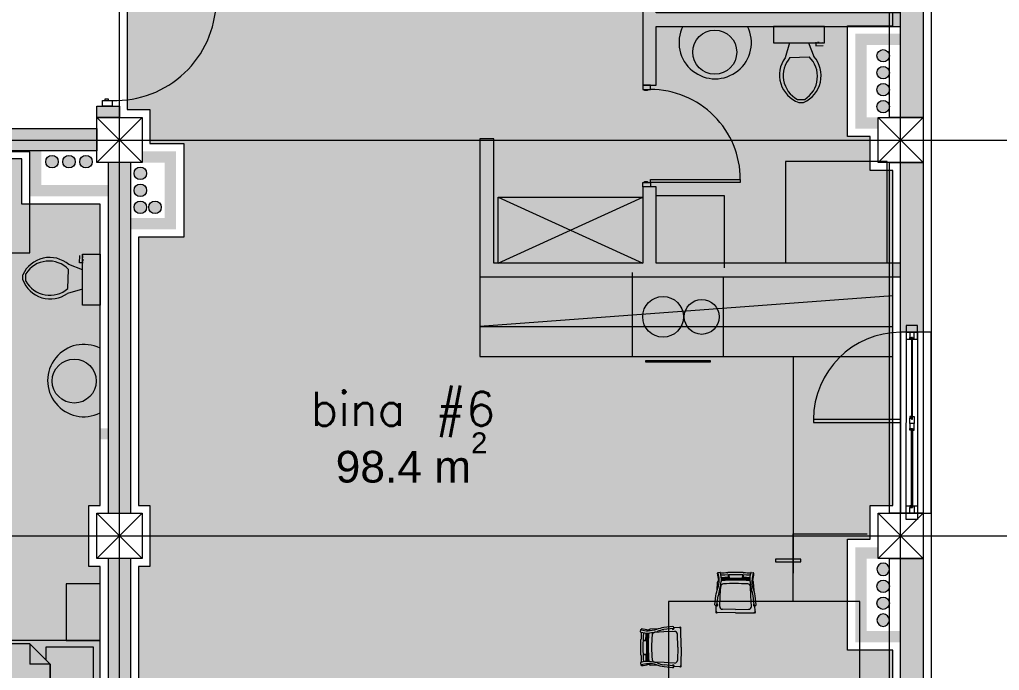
# Model space of a CAD drawing. Header units: millimetres. Extents: x 476571643 to 477489869, y 4620928210 to 4621294454.
# Drawn here: x 477229820 to 477238473, y 4621127672 to 4621133426 of the extents above; entities that cross this region are included whole.
import ezdxf

# ---------------------------------------------------------------- set-up
doc = ezdxf.new("R2010")
doc.units = ezdxf.units.MM
doc.header["$MEASUREMENT"] = 0
for name, color, linetype, lineweight in [('0. gagebebi_Pen_No__6', 6, 'Continuous', 0), ('0_Pen_No__2_Pen_No__7_Pen_No__2_Pen_No__7', 7, 'Continuous', 0), ('0_Pen_No__7_Pen_No__7_Pen_No__7', 7, 'Continuous', 0), ('2D Drafting - General_Pen_No__1_Pen_No__7', 7, 'Continuous', 0), ('2D Drafting - General_Pen_No__1_Pen_No__7_Pen_No__7', 7, 'Continuous', 0), ('2D Drafting - General_Pen_No__250_Pen_No__2_Pen_No__7', 7, 'Continuous', 0), ('2D Drafting - General_Pen_No__250_Pen_No__7_Pen_No__250', 7, 'Continuous', 0), ('2D Drafting - General_Pen_No__250_Pen_No__7_Pen_No__7', 7, 'Continuous', 0), ('2D Drafting - General_Pen_No__7_Pen_No__7_Pen_No__7', 7, 'Continuous', 0), ('Annotation - Text_Pen_No__7_Pen_No__142', 142, 'Continuous', 0), ('Doors_Pen_No__7_Pen_No__7_Pen_No__7', 7, 'Continuous', 0), ('G-Anno-Nplt_Pen_No__142', 142, 'Continuous', 0), ('G-Anno-Nplt_Pen_No__151', 151, 'Continuous', 0), ('G-Anno-Nplt_Pen_No__4', 7, 'Continuous', 0), ('kar-panjara_Pen_No__7_Pen_No__7_Pen_No__7', 7, 'Continuous', 0), ('New_0_Pen_No__7', 7, 'Continuous', 0), ('New_R03_Nakveti_Pen_No__4', 7, 'Continuous', 0), ('New_reg_nak_Pen_No__7', 7, 'Continuous', 0), ('shaxtebi da milebi_Pen_No__1_Pen_No__1_Pen_No__1', 1, 'Continuous', 0), ('shaxtebi da milebi_Pen_No__5_Pen_No__5_Pen_No__5', 5, 'Continuous', 0), ('zoma_Pen_No__1', 1, 'Continuous', 0), ('zoma_Pen_No__142', 142, 'Continuous', 0), ('zoma_Pen_No__5_Pen_No__5', 5, 'Continuous', 0)]:
    doc.layers.add(name, color=color, linetype=linetype, lineweight=lineweight)
doc.layers.add('New_R03_Nakveti', color=7, linetype='Continuous')
doc.layers.add('zoma', color=7, linetype='Continuous')
doc.layers.add('shaxtebi da milebi_Pen_No__5_Pen_No__5_Pen_No__252', color=7, linetype='Continuous', lineweight=0, true_color=0x666666)
doc.styles.add('GENERATED_STYLE_1', font='arial.ttf')
doc.styles.add('GENERATED_STYLE_2', font='arial.ttf')
doc.dimstyles.new('GENERATED_STYLE__12', dxfattribs={"dimtxt": 500, "dimasz": 228, "dimexe": 0.18, "dimexo": 3, "dimgap": 0.09, "dimtad": 1, "dimtih": 1, "dimtoh": 1, "dimlfac": 0.001, "dimzin": 0, "dimdsep": 46, "dimtxsty": 'GENERATED_STYLE_2', "dimblk": 'ARROWHEAD_2', "dimblk1": 'ARROWHEAD_2', "dimblk2": 'ARROWHEAD_2', "dimcen": 0.09, "dimclrd": 1, "dimclre": 1, "dimclrt": 1, "dimadec": 0, "dimazin": 0, "dimtfac": 1, "dimtdec": 4, "dimtmove": 2, "dimatfit": 3, "dimfxl": 1, "dimtolj": 1, "dimtzin": 0, "dimarcsym": 0})
doc.dimstyles.new('GENERATED_STYLE__7', dxfattribs={"dimtxt": 200, "dimasz": 64.421331, "dimexe": 0.18, "dimexo": 3, "dimgap": 0.09, "dimtad": 1, "dimlfac": 0.001, "dimzin": 0, "dimdsep": 46, "dimtxsty": 'GENERATED_STYLE_2', "dimblk": 'ARROWHEAD_2', "dimblk1": 'ARROWHEAD_2', "dimblk2": 'ARROWHEAD_2', "dimcen": 0.09, "dimclrd": 142, "dimclre": 142, "dimclrt": 142, "dimadec": 0, "dimazin": 0, "dimtfac": 1, "dimtdec": 4, "dimtmove": 0, "dimatfit": 3, "dimfxl": 1, "dimtolj": 1, "dimtzin": 0, "dimarcsym": 0})

# ---------------------------------------------------------------- blocks, each defined once
blk = doc.blocks.new('Bed Layout 23')
at = {"layer": 'New_R03_Nakveti_Pen_No__4', "color": 7, "linetype": 'Continuous', "lineweight": 0}
for p, q in [((-900, 0), (-1400, 0)), ((-1400, 0), (-1400, -300)), ((-900, -300), (-900, 0)), ((900, 0), (-900, 0)), ((-900, 0), (-900, -2000)), ((1400, 0), (900, 0)), ((900, 0), (900, -300)), ((900, -2000), (900, 0)), ((1400, -300), (1400, 0)), ((-1400, -300), (-900, -300)), ((900, -300), (1400, -300)), ((-690, -440), (-870, -620)), ((0, -440), (-690, -440)), ((-690, -440), (-690, -620)), ((690, -440), (0, -440)), ((870, -620), (690, -440)), ((690, -440), (690, -620)), ((-870, -620), (-870, -1970)), ((-870, -620), (-690, -620)), ((870, -620), (690, -620)), ((870, -1970), (870, -620)), ((-870, -1970), (0, -1970)), ((0, -1970), (870, -1970)), ((-900, -2000), (900, -2000))]:
    blk.add_line(p, q, dxfattribs=at)
at = {"layer": 'New_R03_Nakveti_Pen_No__4', "color": 7, "linetype": 'Continuous', "lineweight": 0, "flags": 128}
for points in [[(-60, -440), (-60, -60), (-840, -60), (-840, -480), (-730, -480), (-690, -440)], [(690, -440), (730, -480), (840, -480), (840, -60), (60, -60), (60, -440)]]:
    blk.add_lwpolyline(points, close=True, dxfattribs=at)
blk = doc.blocks.new('*D1322', base_point=(476844527.1, 4621385791))
at = {"layer": 'zoma_Pen_No__142', "color": 142, "linetype": 'Continuous', "lineweight": 0, "transparency": 16777216}
for p, q in [((477240444.6, 4621139461), (477240317.5, 4621139461)), ((477240423.4, 4621139436.6), (477240338.7, 4621139485.5)), ((477240381, 4621121761), (477240381, 4621139461)), ((477240444.6, 4621121761), (477240317.5, 4621121761)), ((477240338.7, 4621121785.5), (477240423.4, 4621121736.6)), ((477240381, 4621121719.6), (477240381, 4621121761))]:
    blk.add_line(p, q, dxfattribs=at)
at = {"layer": 'zoma_Pen_No__142', "color": 142, "lineweight": 0, "transparency": 16777216, "insert": (477240341, 4621130269.1), "char_height": 200, "attachment_point": 7, "rotation": 90, "style": 'GENERATED_STYLE_2'}
blk.add_mtext('\\A1;{\\pql;\\fArial CYR|b0|i0|c204|p34;17.70}', dxfattribs=at)
blk = doc.blocks.new('ARROWHEAD_2')
at = {"color": 0, "linetype": 'Continuous', "lineweight": 0}
for p, q in [((-0.378, -0.655), (0.378, 0.655)), ((0, 0), (-1, 0))]:
    blk.add_line(p, q, dxfattribs=at)
blk = doc.blocks.new('*D1659', base_point=(476844527.1, 4621385791))
at = {"layer": 'zoma_Pen_No__1', "color": 1, "linetype": 'Continuous', "lineweight": 0, "transparency": 16777216}
for p, q in [((477237821.3, 4621121536), (477237821.3, 4621121986)), ((477256818.5, 4621121536), (477256818.5, 4621121986)), ((477237907.9, 4621121911), (477237734.7, 4621121611)), ((477256731.9, 4621121611), (477256905.1, 4621121911)), ((477237674.6, 4621121761), (477237821.3, 4621121761)), ((477237821.3, 4621121761), (477256818.5, 4621121761)), ((477256818.5, 4621121761), (477256965.2, 4621121761))]:
    blk.add_line(p, q, dxfattribs=at)
at = {"layer": 'zoma_Pen_No__1', "color": 1, "lineweight": 0, "transparency": 16777216, "insert": (477247714.8, 4621121861), "char_height": 500, "attachment_point": 7, "style": 'GENERATED_STYLE_2'}
blk.add_mtext('\\A1;{\\pql;\\fArial CYR|b0|i0|c204|p34;19.00}', dxfattribs=at)

msp = doc.modelspace()

# ---------------------------------------------------------------- hatches: boundary and pattern name
at = {"layer": '2D Drafting - General_Pen_No__250_Pen_No__2_Pen_No__7', "linetype": 'Continuous', "lineweight": 0}
msp.add_hatch(color=7, dxfattribs=at).paths.add_polyline_path([(477230660.935, 4621129714.255), (477230660.935, 4621129812.379), (477228471.456, 4621129812.379), (477228471.456, 4621129714.256)])
at = {"layer": '2D Drafting - General_Pen_No__250_Pen_No__7_Pen_No__7', "linetype": 'Continuous', "lineweight": 0}
for points in [[(477237601.121, 4621139061.035), (477237601.121, 4621132561.035), (477237801.121, 4621132561.035), (477237801.121, 4621139061.035)], [(477235443.019, 4621132847.027), (477235443.019, 4621133365.802), (477237600.65, 4621133365.802), (477237600.65, 4621133485.802), (477235443.019, 4621133485.802), (477235443.019, 4621134091.954), (477235185.397, 4621134091.954), (477235185.397, 4621133971.954), (477235323.019, 4621133971.954), (477235323.019, 4621133485.802), (477235323.019, 4621132847.027)], [(477237601.121, 4621133301.223), (477237201.121, 4621133301.223), (477237201.121, 4621132461.035), (477237301.121, 4621132461.035), (477237401.121, 4621132461.035), (477237401.121, 4621132561.035), (477237301.121, 4621132561.035), (477237301.121, 4621133201.035), (477237601.121, 4621133201.035)], [(477230701.121, 4621132661.035), (477230701.121, 4621132561.035), (477230501.121, 4621132561.035), (477230501.121, 4621132661.035)], [(477228701.121, 4621132264.293), (477228701.121, 4621132464.293), (477230501.121, 4621132464.293), (477230501.121, 4621132264.293)], [(477233883.113, 4621132371.954), (477233883.113, 4621131151.494), (477237600.65, 4621131151.494), (477237600.65, 4621131271.494), (477235443.019, 4621131271.494), (477235443.019, 4621131947.025), (477235323.019, 4621131947.025), (477235323.019, 4621131271.494), (477234008.852, 4621131271.494), (477234008.852, 4621132371.954)], [(477230011.121, 4621132264.293), (477229910.933, 4621132264.293), (477229910.933, 4621131864.293), (477230601.121, 4621131864.293), (477230601.121, 4621131964.293), (477230011.121, 4621131964.293)], [(477231201.121, 4621131570.848), (477231201.121, 4621132261.035), (477231101.121, 4621132261.035), (477230901.121, 4621132261.035), (477230901.121, 4621132161.035), (477231101.121, 4621132161.035), (477231101.121, 4621131671.035), (477230801.121, 4621131671.035), (477230801.121, 4621131570.848)], [(477230601.121, 4621129061.035), (477230801.121, 4621129061.035), (477230801.121, 4621132161.035), (477230601.121, 4621132161.035)], [(477237601.121, 4621132161.035), (477237801.121, 4621132161.035), (477237801.121, 4621130661.037), (477237601.121, 4621130661.037)], [(477237601.121, 4621127920.848), (477237201.121, 4621127920.848), (477237201.121, 4621128761.035), (477237301.121, 4621128761.035), (477237401.121, 4621128761.035), (477237401.121, 4621128661.035), (477237301.121, 4621128661.035), (477237301.121, 4621128021.035), (477237601.121, 4621128021.035)], [(477230601.121, 4621122161.035), (477230801.121, 4621122161.035), (477230801.121, 4621128661.035), (477230601.121, 4621128661.035)], [(477237601.121, 4621128661.035), (477237601.121, 4621122161.035), (477237801.121, 4621122161.035), (477237801.121, 4621128661.035)]]:
    msp.add_hatch(color=7, dxfattribs=at).paths.add_polyline_path(points)
at = {"layer": 'G-Anno-Nplt_Pen_No__151', "linetype": 'Continuous', "lineweight": 0, "true_color": 0x1f2f3f}
for points in [[(477230771.121, 4621132631.036), (477230971.12, 4621132631.036), (477230971.12, 4621132331.035), (477231271.121, 4621132331.035), (477231271.121, 4621131500.848), (477230871.121, 4621131500.848), (477230871.121, 4621129131.035), (477230971.121, 4621129131.035), (477230971.121, 4621128591.036), (477230871.121, 4621128591.036), (477230871.121, 4621123731.035), (477237531.121, 4621123731.035), (477237531.121, 4621127850.848), (477237131.121, 4621127850.848), (477237131.121, 4621128831.035), (477237331.121, 4621128831.035), (477237331.121, 4621129131.036), (477237531.121, 4621129131.036), (477237531.121, 4621132091.036), (477237331.121, 4621132091.036), (477237331.121, 4621132261.035), (477237331.121, 4621132391.035), (477237131.121, 4621132391.035), (477237131.121, 4621133371.223), (477237531.121, 4621133371.223), (477237531.121, 4621138091.036), (477234030.939, 4621138091.036), (477234030.939, 4621139191.035), (477230971.121, 4621139191.035), (477230971.121, 4621138991.036), (477230771.121, 4621138991.036)], [(477223971.121, 4621123731.035), (477230531.121, 4621123731.035), (477230531.121, 4621128591.036), (477230431.121, 4621128591.036), (477230431.121, 4621129131.035), (477230531.121, 4621129131.035), (477230531.121, 4621131794.293), (477229840.933, 4621131794.293), (477229840.933, 4621132194.293), (477224661.309, 4621132194.293), (477224661.309, 4621131794.293), (477223971.121, 4621131794.293), (477223971.121, 4621129131.035), (477224071.121, 4621129131.035), (477224071.121, 4621128591.036), (477223971.121, 4621128591.036)]]:
    msp.add_hatch(color=169, dxfattribs=at).paths.add_polyline_path(points)
at = {"layer": 'shaxtebi da milebi_Pen_No__1_Pen_No__1_Pen_No__1', "linetype": 'Continuous', "lineweight": 0}
for points in [[(477237446.121, 4621132711.035, 1), (477237446.121, 4621132601.035, 1)], [(477230351.121, 4621132169.294, 1), (477230461.121, 4621132169.294, 1)], [(477230886.121, 4621132011.035, 1), (477230886.121, 4621132121.035, 1)], [(477237446.121, 4621128511.035, -1), (477237446.121, 4621128621.035, -1)]]:
    msp.add_hatch(color=1, dxfattribs=at).paths.add_polyline_path(points)
at = {"layer": 'shaxtebi da milebi_Pen_No__5_Pen_No__5_Pen_No__252', "linetype": 'Continuous', "lineweight": 0, "true_color": 0x666666}
for points in [[(477237446.121, 4621133161.035, -1), (477237446.121, 4621133051.035, -1)], [(477230051.121, 4621132169.294, -1), (477230161.121, 4621132169.294, -1)], [(477231016.121, 4621131711.035, -1), (477231016.121, 4621131821.035, -1)], [(477237446.121, 4621128061.035, 1), (477237446.121, 4621128171.035, 1)]]:
    msp.add_hatch(color=251, dxfattribs=at).paths.add_polyline_path(points)
at = {"layer": 'shaxtebi da milebi_Pen_No__5_Pen_No__5_Pen_No__5', "linetype": 'Continuous', "lineweight": 0}
for points in [[(477237446.121, 4621133011.035, -1), (477237446.121, 4621132901.035, -1)], [(477237446.121, 4621132861.035, -1), (477237446.121, 4621132751.035, -1)], [(477230256.121, 4621132224.294, -1), (477230256.121, 4621132114.294, -1)], [(477230886.121, 4621131971.035, -1), (477230886.121, 4621131861.035, -1)], [(477230886.121, 4621131821.035, -1), (477230886.121, 4621131711.035, -1)], [(477237446.121, 4621128471.035, -1), (477237446.121, 4621128361.035, -1)], [(477237446.121, 4621128321.035, -1), (477237446.121, 4621128211.035, -1)]]:
    msp.add_hatch(color=5, dxfattribs=at).paths.add_polyline_path(points)

# ---------------------------------------------------------------- linework, layer by layer
at = {"layer": '0. gagebebi_Pen_No__6', "color": 6, "linetype": 'Continuous', "lineweight": 0, "flags": 128}
msp.add_lwpolyline([(477237601.651, 4621129864.059), (477237601.652, 4621129890.726), (477236831.341, 4621129890.76), (477236831.34, 4621129864.094)], close=True, dxfattribs=at)
at = {"layer": '0. gagebebi_Pen_No__6', "color": 6, "linetype": 'Continuous', "lineweight": 0}
msp.add_arc((477237601.652, 4621129890.726), 770.311, 90.0006483, 179.9974686, dxfattribs=at)
at = {"layer": '0_Pen_No__2_Pen_No__7_Pen_No__2_Pen_No__7', "color": 7, "linetype": 'Continuous', "lineweight": 0, "flags": 128}
msp.add_lwpolyline([(477229910.933, 4621132255.544), (477229011.083, 4621132255.544), (477229011.083, 4621131362.547), (477229910.933, 4621131362.547)], close=True, dxfattribs=at)
at = {"layer": '0_Pen_No__7_Pen_No__7_Pen_No__7', "color": 7, "linetype": 'Continuous', "lineweight": 0}
for p, q in [((477236618.698, 4621133219.751), (477236580.562, 4621133087.575)), ((477236788.607, 4621133219.751), (477236834.925, 4621133098.695)), ((477236850.562, 4621133226.803), (477236851.952, 4621133195.008)), ((477236851.952, 4621133195.008), (477236915.543, 4621133197.788)), ((477236872.223, 4621133217.132), (477236871.759, 4621133227.73)), ((477236914.617, 4621133218.985), (477236872.223, 4621133217.132)), ((477236876.892, 4621133227.954), (477236877.355, 4621133217.356)), ((477236622.956, 4621133089.429), (477236792.532, 4621133096.842)), ((477230350.336, 4621131276.762), (477230353.116, 4621131340.353)), ((477230374.313, 4621131339.426), (477230372.46, 4621131297.032)), ((477230375.079, 4621131213.416), (477230254.023, 4621131259.735)), ((477230382.132, 4621131275.372), (477230350.336, 4621131276.762)), ((477230372.46, 4621131297.032), (477230383.058, 4621131296.569)), ((477230383.283, 4621131301.701), (477230372.684, 4621131302.164)), ((477230244.757, 4621131047.766), (477230252.17, 4621131217.341)), ((477230375.079, 4621131043.507), (477230242.903, 4621131005.372))]:
    msp.add_line(p, q, dxfattribs=at)
at = {"layer": '0_Pen_No__7_Pen_No__7_Pen_No__7', "color": 7, "linetype": 'Continuous', "lineweight": 0, "flags": 128}
for points in [[(477236927.199, 4621133365.802), (477236476.763, 4621133365.802), (477236476.763, 4621133219.751), (477236927.199, 4621133219.751)], [(477230531.121, 4621131352.009), (477230531.121, 4621130901.572), (477230375.079, 4621130901.572), (477230375.079, 4621131352.009)]]:
    msp.add_lwpolyline(points, close=True, dxfattribs=at)
for points in [[(477236689.133, 4621132720.289), (477236754.293, 4621132720.289)], [(477236701.345, 4621132692.99), (477236744.436, 4621132692.99)], [(477229848.318, 4621131126.155), (477229848.318, 4621131169.245)], [(477229875.617, 4621131113.942), (477229875.617, 4621131179.103)]]:
    msp.add_lwpolyline(points, dxfattribs=at)
at = {"layer": '0_Pen_No__7_Pen_No__7_Pen_No__7', "color": 7, "linetype": 'Continuous', "lineweight": 0}
for centre in [(477235958.939, 4621133137.301), (477230302.62, 4621130230.269)]:
    msp.add_circle(centre, 194.708, dxfattribs=at)
for centre, radius, start, end in [((477235963.254, 4621133221.786), 319.521, 153.2098825, 26.7901175), ((477236789.371, 4621132935.714), 258.193, 143.9724701, 250.0664543), ((477236804.013, 4621132931.322), 240.373, 138.871088, 241.450167), ((477236640.164, 4621132929.19), 258.192, 293.8191837, 41.0340773), ((477236625.962, 4621132923.538), 240.373, 302.2682773, 46.135453), ((477230084.519, 4621131064.974), 258.192, 48.9659147, 156.1808083), ((477230078.866, 4621131050.771), 240.373, 43.864539, 147.7317146), ((477230091.042, 4621131214.18), 258.193, 199.9335377, 306.0275219), ((477230086.651, 4621131228.822), 240.373, 208.5498249, 311.1289039), ((477230387.105, 4621130234.584), 319.521, 63.2098906, 296.7901255)]:
    msp.add_arc(centre, radius, start, end, dxfattribs=at)
at = {"layer": '2D Drafting - General_Pen_No__1_Pen_No__7', "color": 7, "linetype": 'Continuous', "lineweight": 0}
for p, q in [((477230501.121, 4621132161.035), (477230901.121, 4621132561.035)), ((477230901.121, 4621132161.035), (477230501.121, 4621132561.035)), ((477237801.121, 4621132161.035), (477237401.121, 4621132561.035)), ((477237401.121, 4621132161.035), (477237801.121, 4621132561.035)), ((477230501.121, 4621128661.035), (477230901.121, 4621129061.035)), ((477230901.121, 4621128661.035), (477230501.121, 4621129061.035)), ((477237401.121, 4621128661.035), (477237801.121, 4621129061.035)), ((477237801.121, 4621128661.035), (477237401.121, 4621129061.035))]:
    msp.add_line(p, q, dxfattribs=at)
at = {"layer": '2D Drafting - General_Pen_No__1_Pen_No__7', "color": 7, "linetype": 'Continuous', "lineweight": 0, "flags": 128}
for points in [[(477237501.121, 4621132561.035), (477237501.121, 4621139061.035), (477237801.121, 4621139061.035), (477237801.121, 4621132561.035)], [(477230901.121, 4621132161.035), (477230501.121, 4621132161.035), (477230501.121, 4621132561.035), (477230901.121, 4621132561.035)], [(477237801.121, 4621132161.035), (477237401.121, 4621132161.035), (477237401.121, 4621132561.035), (477237801.121, 4621132561.035)], [(477237501.121, 4621129061.035), (477237501.121, 4621132161.035), (477237801.121, 4621132161.035), (477237801.121, 4621129061.035)], [(477230901.121, 4621128661.035), (477230501.121, 4621128661.035), (477230501.121, 4621129061.035), (477230901.121, 4621129061.035)], [(477237801.121, 4621128661.035), (477237401.121, 4621128661.035), (477237401.121, 4621129061.035), (477237801.121, 4621129061.035)], [(477237501.121, 4621122161.035), (477237501.121, 4621128661.035), (477237801.121, 4621128661.035), (477237801.121, 4621122161.035)]]:
    msp.add_lwpolyline(points, close=True, dxfattribs=at)
at = {"layer": '2D Drafting - General_Pen_No__1_Pen_No__7_Pen_No__7', "color": 7, "linetype": 'Continuous', "lineweight": 0}
msp.add_arc((477230662.873, 4621133603.313), 893.239, 268.396194, 358.396194, dxfattribs=at)
at = {"layer": '2D Drafting - General_Pen_No__250_Pen_No__7_Pen_No__250', "color": 7, "linetype": 'Continuous', "lineweight": 0, "flags": 128}
for points in [[(477235443.019, 4621132847.027), (477235443.019, 4621133365.802), (477237600.65, 4621133365.802), (477237600.65, 4621133485.802), (477235443.019, 4621133485.802), (477235443.019, 4621134091.954), (477235185.397, 4621134091.954), (477235185.397, 4621133971.954), (477235323.019, 4621133971.954), (477235323.019, 4621133485.802), (477235323.019, 4621132847.027)], [(477230701.121, 4621132661.035), (477230701.121, 4621132561.035), (477230501.121, 4621132561.035), (477230501.121, 4621132661.035)], [(477233883.113, 4621132371.954), (477233883.113, 4621131151.494), (477237600.65, 4621131151.494), (477237600.65, 4621131271.494), (477235443.019, 4621131271.494), (477235443.019, 4621131947.025), (477235323.019, 4621131947.025), (477235323.019, 4621131271.494), (477234008.852, 4621131271.494), (477234008.852, 4621132371.954)], [(477230601.121, 4621129061.035), (477230801.121, 4621129061.035), (477230801.121, 4621132161.035), (477230601.121, 4621132161.035)], [(477230601.121, 4621122161.035), (477230801.121, 4621122161.035), (477230801.121, 4621128661.035), (477230601.121, 4621128661.035)]]:
    msp.add_lwpolyline(points, close=True, dxfattribs=at)
at = {"layer": '2D Drafting - General_Pen_No__250_Pen_No__7_Pen_No__7', "color": 7, "linetype": 'Continuous', "lineweight": 0, "flags": 128}
msp.add_lwpolyline([(477228701.121, 4621132264.293), (477228701.121, 4621132464.293), (477230501.121, 4621132464.293), (477230501.121, 4621132264.293)], close=True, dxfattribs=at)
at = {"layer": '2D Drafting - General_Pen_No__7_Pen_No__7_Pen_No__7', "color": 7, "linetype": 'Continuous', "lineweight": 0}
msp.add_arc((477235390.754, 4621132013.203), 794.311, 359.998516, 90.0001975, dxfattribs=at)
at = {"layer": 'Doors_Pen_No__7_Pen_No__7_Pen_No__7', "color": 7, "linetype": 'Continuous', "lineweight": 0, "flags": 128}
for points in [[(477235323.019, 4621132847.027), (477235323.018, 4621132807.516), (477235390.752, 4621132807.514), (477235390.753, 4621132847.025)], [(477235337.418, 4621132798.627), (477235337.418, 4621132807.515), (477235364.085, 4621132807.515), (477235364.085, 4621132798.626)], [(477230553.206, 4621132661.035), (477230553.206, 4621132710.424), (477230637.873, 4621132710.424), (477230637.873, 4621132661.035)], [(477230571.206, 4621132721.535), (477230571.206, 4621132710.424), (477230604.54, 4621132710.424), (477230604.54, 4621132721.535)], [(477235323.019, 4621131947.027), (477235323.02, 4621131986.538), (477235390.754, 4621131986.536), (477235390.753, 4621131947.025)], [(477235337.42, 4621131986.538), (477235337.421, 4621131995.427), (477235364.087, 4621131995.426), (477235364.087, 4621131986.537)], [(477235390.754, 4621131986.536), (477235390.754, 4621132013.203), (477236185.065, 4621132013.182), (477236185.065, 4621131986.516)]]:
    msp.add_lwpolyline(points, close=True, dxfattribs=at)
at = {"layer": 'G-Anno-Nplt_Pen_No__4', "color": 7, "linetype": 'Continuous', "lineweight": 0, "flags": 128}
for points in [[(477230771.121, 4621138991.036), (477230771.121, 4621132631.036), (477230971.12, 4621132631.036), (477230971.12, 4621132331.035), (477231271.121, 4621132331.035), (477231271.121, 4621131500.848), (477230871.121, 4621131500.848), (477230871.121, 4621129131.035), (477230971.121, 4621129131.035), (477230971.121, 4621128591.036), (477230871.121, 4621128591.036), (477230871.121, 4621123731.035)], [(477237531.121, 4621123731.035), (477237531.121, 4621127850.848), (477237131.121, 4621127850.848), (477237131.121, 4621128831.035), (477237331.121, 4621128831.035), (477237331.121, 4621129131.036), (477237531.121, 4621129131.036), (477237531.121, 4621132091.036), (477237331.121, 4621132091.036), (477237331.121, 4621132261.035), (477237331.121, 4621132391.035), (477237131.121, 4621132391.035), (477237131.121, 4621133371.223), (477237531.121, 4621133371.223), (477237531.121, 4621138091.036)]]:
    msp.add_lwpolyline(points, dxfattribs=at)
msp.add_lwpolyline([(477223971.121, 4621123731.035), (477230531.121, 4621123731.035), (477230531.121, 4621128591.036), (477230431.121, 4621128591.036), (477230431.121, 4621129131.035), (477230531.121, 4621129131.035), (477230531.121, 4621131794.293), (477229840.933, 4621131794.293), (477229840.933, 4621132194.293), (477224661.309, 4621132194.293), (477224661.309, 4621131794.293), (477223971.121, 4621131794.293), (477223971.121, 4621129131.035), (477224071.121, 4621129131.035), (477224071.121, 4621128591.036), (477223971.121, 4621128591.036)], close=True, dxfattribs=at)
at = {"layer": 'kar-panjara_Pen_No__7_Pen_No__7_Pen_No__7', "color": 7, "linetype": 'Continuous', "lineweight": 0, "flags": 128}
for points in [[(477237751.147, 4621130601.363), (477237751.147, 4621130721.363), (477237651.147, 4621130721.363), (477237651.147, 4621130601.363)], [(477237651.149, 4621129061.035), (477237651.204, 4621130661.037), (477237751.148, 4621130661.037), (477237751.093, 4621129061.035)], [(477237681.264, 4621130661.037), (477237681.264, 4621130616.037), (477237696.264, 4621130616.037), (477237706.264, 4621130616.037), (477237706.264, 4621130601.363), (477237721.264, 4621130601.363), (477237721.264, 4621130661.037)], [(477237681.264, 4621130601.363), (477237681.264, 4621130616.037), (477237696.264, 4621130616.037), (477237696.264, 4621130601.363)], [(477237696.264, 4621130616.037), (477237696.264, 4621129892.197), (477237706.264, 4621129892.197), (477237706.264, 4621130616.037)], [(477237681.264, 4621129856.465), (477237681.264, 4621129901.465), (477237696.264, 4621129901.465), (477237706.264, 4621129901.465), (477237706.264, 4621129916.465), (477237721.264, 4621129916.465), (477237721.264, 4621129856.465)], [(477237681.264, 4621129916.465), (477237681.264, 4621129901.465), (477237696.264, 4621129901.465), (477237696.264, 4621129916.465)], [(477237681.264, 4621129856.465), (477237681.264, 4621129811.465), (477237696.264, 4621129811.465), (477237706.264, 4621129811.465), (477237706.264, 4621129796.465), (477237721.264, 4621129796.465), (477237721.264, 4621129856.465)], [(477237681.264, 4621129796.465), (477237681.264, 4621129811.465), (477237696.264, 4621129811.465), (477237696.264, 4621129796.465)], [(477237696.264, 4621129111.465), (477237696.264, 4621129811.465), (477237706.264, 4621129811.465), (477237706.264, 4621129111.465)], [(477237751.147, 4621129126.465), (477237751.147, 4621129006.465), (477237651.147, 4621129006.465), (477237651.147, 4621129126.465)], [(477237681.264, 4621129061.035), (477237681.264, 4621129111.465), (477237696.264, 4621129111.465), (477237706.264, 4621129111.465), (477237706.264, 4621129126.465), (477237721.264, 4621129126.465), (477237721.264, 4621129061.035)], [(477237681.264, 4621129126.465), (477237681.264, 4621129111.465), (477237696.264, 4621129111.465), (477237696.264, 4621129126.465)]]:
    msp.add_lwpolyline(points, close=True, dxfattribs=at)
at = {"layer": 'New_0_Pen_No__7', "color": 7, "linetype": 'Continuous', "lineweight": 0}
for p, q in [((477235981.436, 4621128530.943), (477235985.114, 4621128531.872)), ((477235985.041, 4621128532.163), (477235985.114, 4621128531.872)), ((477236006.883, 4621128538.591), (477235985.721, 4621128536.114)), ((477236075.611, 4621128536.811), (477236074.345, 4621128535.187)), ((477236076.478, 4621128516.276), (477236079.298, 4621128484.985)), ((477236082.563, 4621128516.573), (477236085.391, 4621128485.19)), ((477236204.31, 4621128516.439), (477236201.414, 4621128485.063)), ((477236210.395, 4621128516.128), (477236207.507, 4621128484.844)), ((477236211.307, 4621128536.661), (477236212.57, 4621128535.035)), ((477236280.039, 4621128538.289), (477236301.196, 4621128535.767)), ((477236301.867, 4621128531.814), (477236301.793, 4621128531.523)), ((477236305.469, 4621128530.586), (477236301.793, 4621128531.523)), ((477235980.272, 4621128379.143), (477235984.277, 4621128453.677)), ((477236007.778, 4621128331.777), (477236012.171, 4621128413.528)), ((477236016.919, 4621128458.999), (477236014.886, 4621128458.988)), ((477236269.827, 4621128458.721), (477236271.861, 4621128458.705)), ((477236277.833, 4621128331.48), (477236273.62, 4621128413.24)), ((477236306.299, 4621128378.783), (477236302.458, 4621128453.327)), ((477235978.671, 4621128251.171), (477235988.119, 4621128331.799)), ((477236002.756, 4621128238.314), (477236007.778, 4621128331.777)), ((477236282.65, 4621128238.006), (477236277.833, 4621128331.48)), ((477236307.618, 4621128250.808), (477236298.347, 4621128331.457)), ((477235970.424, 4621128195.874), (477235972.982, 4621128243.488)), ((477235983.92, 4621128256.961), (477235982.82, 4621128257.88)), ((477236143.207, 4621128210.488), (477236026.615, 4621128212.664)), ((477236142.138, 4621128210.489), (477236258.734, 4621128212.408)), ((477236302.381, 4621128256.61), (477236303.483, 4621128257.527)), ((477236315.743, 4621128195.494), (477236313.289, 4621128243.113)), ((477236142.532, 4621128180.06), (477235982.353, 4621128183.049)), ((477236143.6, 4621128180.058), (477236303.785, 4621128182.695)), ((477235311.035, 4621128038.812), (477235310.113, 4621128035.132)), ((477235462.833, 4621128040.257), (477235388.306, 4621128036.114)), ((477235590.802, 4621128042.095), (477235510.192, 4621128032.497)), ((477235585.022, 4621128036.834), (477235584.101, 4621128037.933)), ((477235646.084, 4621128050.444), (477235598.475, 4621128047.797)), ((477235662.216, 4621127878.365), (477235658.931, 4621128038.538)), ((477235303.435, 4621128013.351), (477235305.872, 4621128034.518)), ((477235309.822, 4621128035.205), (477235310.113, 4621128035.132)), ((477235383.045, 4621128003.462), (477235383.052, 4621128005.495)), ((477235510.252, 4621128011.983), (477235428.51, 4621128007.439)), ((477235603.706, 4621128017.178), (477235510.252, 4621128011.983)), ((477235631.792, 4621127876.779), (477235629.4, 4621127993.367)), ((477235305.342, 4621127944.626), (477235306.963, 4621127945.896)), ((477235325.592, 4621127937.712), (477235356.98, 4621127934.942)), ((477235325.878, 4621127943.797), (477235357.174, 4621127941.036)), ((477235631.789, 4621127877.848), (477235630.085, 4621127761.248)), ((477235662.219, 4621127877.296), (477235659.879, 4621127717.107)), ((477235305.742, 4621127808.931), (477235307.371, 4621127807.671)), ((477235325.952, 4621127815.965), (477235357.323, 4621127818.92)), ((477235326.273, 4621127809.881), (477235357.553, 4621127812.827)), ((477235304.241, 4621127740.196), (477235306.803, 4621127719.044)), ((477235310.757, 4621127718.38), (477235311.047, 4621127718.455)), ((477235311.991, 4621127714.78), (477235311.047, 4621127718.455)), ((477235383.791, 4621127750.555), (477235383.81, 4621127748.522)), ((477235463.795, 4621127714.231), (477235389.245, 4621127717.934)), ((477235511.049, 4621127741.929), (477235429.281, 4621127745.991)), ((477235604.531, 4621127737.285), (477235511.049, 4621127741.929)), ((477235591.773, 4621127713.148), (477235511.107, 4621127722.27)), ((477235585.961, 4621127718.374), (477235585.046, 4621127717.271)), ((477235647.102, 4621127705.126), (477235599.479, 4621127707.491))]:
    msp.add_line(p, q, dxfattribs=at)
for points in [[(477237483.019, 4621131271.494), (477237483.019, 4621132171.494), (477236583.019, 4621132171.494), (477236583.019, 4621131271.494)], [(477234046.81, 4621131271.494), (477235323.019, 4621131855.569)], [(477234046.81, 4621131855.569), (477235323.019, 4621131271.494)], [(477235443.019, 4621131271.494), (477235443.019, 4621131871.494), (477236043.019, 4621131871.494), (477236043.019, 4621131232.235)], [(477235233.159, 4621130446.368), (477235233.159, 4621131190.025)], [(477233883.113, 4621131151.494), (477233883.113, 4621130646.368), (477233883.113, 4621130446.368), (477237531.121, 4621130446.368)], [(477236033.159, 4621131151.494), (477236033.159, 4621130446.368)], [(477237531.121, 4621130984.257), (477233883.113, 4621130712.685)], [(477233883.113, 4621130712.685), (477237531.121, 4621130712.685)], [(477236651.064, 4621130446.368), (477236651.064, 4621128531.257)], [(477236651.064, 4621128280.431), (477236651.064, 4621128880.431), (477237305.23, 4621128880.431)], [(477235960.533, 4621128253.296), (477235969.735, 4621128331.819)], [(477236325.76, 4621128252.894), (477236316.731, 4621128331.437)], [(477235588.643, 4621128060.228), (477235510.138, 4621128050.881)], [(477235589.721, 4621127695.003), (477235511.161, 4621127703.886)]]:
    msp.add_lwpolyline(points, dxfattribs=at)
for points in [[(477235323.019, 4621131271.494), (477234046.81, 4621131271.494), (477234046.81, 4621131855.569), (477235323.019, 4621131855.569)], [(477235918.651, 4621130411.714), (477235918.651, 4621130396.884), (477235349.178, 4621130396.884), (477235349.178, 4621130411.714)], [(477236720.081, 4621128655.931), (477236496.585, 4621128655.931), (477236496.585, 4621128631.115), (477236720.081, 4621128631.115)], [(477237241.064, 4621128280.431), (477235550.826, 4621128280.431), (477235550.826, 4621127434.971), (477237241.064, 4621127434.971)]]:
    msp.add_lwpolyline(points, close=True, dxfattribs=at)
for points in [[(477235969.79, 4621128331.819, -0.05838097), (477235986.998, 4621128398.49, 0.11288216), (477235997.582, 4621128471.274)], [(477236316.676, 4621128331.437, 0.05838097), (477236299.615, 4621128398.145, -0.11288216), (477236289.192, 4621128470.952)], [(477235969.13, 4621128244.113), (477235971.452, 4621128243.779, -0.08130171), (477235976.793, 4621128242.095)], [(477236317.143, 4621128243.73), (477236314.821, 4621128243.4, 0.08130171), (477236309.476, 4621128241.729)], [(477235510.138, 4621128050.826, 0.05838097), (477235443.499, 4621128033.495, -0.11288216), (477235370.735, 4621128022.777)], [(477235597.842, 4621128051.648), (477235598.181, 4621128049.327, 0.08130171), (477235599.874, 4621128043.989)], [(477235511.161, 4621127703.942, -0.05838097), (477235444.421, 4621127720.879, 0.11288216), (477235371.595, 4621127731.168)], [(477235598.869, 4621127703.637), (477235599.194, 4621127705.96, -0.08130171), (477235600.856, 4621127711.307)]]:
    msp.add_lwpolyline(points, format="xyb", dxfattribs=at)
for centre, radius in [((477235502.74, 4621130797.795), 179.972), ((477235844.878, 4621130797.795), 154.555)]:
    msp.add_circle(centre, radius, dxfattribs=at)
for centre, radius, start, end in [((477236258.812, 4621128547.045), 277.843, 183.3223077, 196.7208793), ((477235987.638, 4621128533.75), 3.044, 129.0327521, 211.4215422), ((477235986.075, 4621128533.091), 3.044, 14.2851429, 96.673945), ((477235718.593, 4621128464.985), 279.06, 1.2913004, 14.2851551), ((477236007.237, 4621128535.568), 3.044, 14.2851583, 96.6739505), ((477235739.755, 4621128467.461), 279.06, 358.6284892, 14.2851551), ((477236544.439, 4621105318.308), 23220.515, 91.1657892, 91.3161525), ((477236143.163, 4621126762.539), 1755.051, 85.7961683, 94.1848488), ((477236141.469, 4621126731.035), 1764.182, 92.0462449, 94.0194689), ((477236141.469, 4621126731.035), 1755.051, 85.8542414, 94.0194688), ((477236141.469, 4621126731.035), 1748.964, 85.8483036, 94.0254066), ((477236141.469, 4621126731.035), 1739.833, 85.8310942, 94.042616), ((477236071.945, 4621128537.059), 3.044, 271.1657887, 322.0423853), ((477236078.011, 4621128534.939), 3.044, 91.1366129, 142.0423721), ((477236538.562, 4621105322.035), 23220.515, 90.9749413, 91.1366155), ((477235697.189, 4621105322.963), 23220.515, 88.7370948, 88.898769), ((477236141.469, 4621126731.035), 1764.182, 85.854241, 87.8274649), ((477236208.903, 4621128534.795), 3.044, 37.8313561, 88.7371002), ((477236214.974, 4621128536.902), 3.044, 217.8313478, 268.7079314), ((477235691.303, 4621105319.248), 23220.515, 88.5575588, 88.707922), ((477236547.01, 4621128466.571), 279.06, 165.588555, 181.245221), ((477236279.678, 4621128535.267), 3.044, 83.1997747, 165.588549), ((477236568.167, 4621128464.048), 279.06, 165.588555, 178.5824097), ((477236028.129, 4621128547.299), 277.843, 343.1528309, 356.5514028), ((477236300.835, 4621128532.744), 3.044, 83.199771, 165.5885527), ((477236299.274, 4621128533.407), 3.044, 328.452169, 50.8409572), ((477235996.434, 4621128453.024), 12.174, 98.073629, 176.9240678), ((477236262.92, 4621128291.719), 277.599, 158.8454524, 171.6985115), ((477235995.632, 4621128467.983), 3.044, 196.7208741, 273.0093767), ((477237212.378, 4621105323.56), 23173.34, 93.0039966, 93.0093776), ((477235750.992, 4621128467.272), 264.024, 343.4127103, 358.202057), ((477236036.484, 4621128412.222), 24.348, 92.9144715, 176.9240677), ((477236016.91, 4621128460.825), 1.826, 270.3043115, 358.6284854), ((477237211.952, 4621105323.568), 23142.905, 92.6482821, 92.9144718), ((477235022.948, 4621105325.981), 23142.905, 86.9592386, 87.2254284), ((477236249.304, 4621128411.987), 24.348, 2.9496415, 86.9592391), ((477236269.841, 4621128460.547), 1.826, 181.2452216, 269.5694056), ((477236535.772, 4621128466.407), 264.024, 181.6716531, 196.4609998), ((477236023.458, 4621128291.982), 277.599, 8.1751986, 21.0282577), ((477235023.381, 4621105325.972), 23173.34, 86.8643417, 86.8697226), ((477236291.135, 4621128467.657), 3.044, 266.8643324, 343.152825), ((477236290.3, 4621128452.7), 12.174, 2.9496406, 81.800083), ((477235969.725, 4621128253.286), 9.192, 179.9368515, 359.9368572), ((477235976.689, 4621128251.287), 9.192, 270.6484821, 38.1198122), ((477235980.61, 4621128259.377), 1.085, 199.7970529, 284.1362451), ((477235981.412, 4621128256.195), 2.196, 50.112008, 104.136219), ((477236027.069, 4621128237.008), 24.348, 176.924068, 268.9308411), ((477236258.333, 4621128236.753), 24.348, 270.9428695, 2.9496426), ((477236309.6, 4621128250.92), 9.192, 141.7538984, 269.2252274), ((477236304.888, 4621128255.838), 2.196, 75.737471, 129.7616949), ((477236305.697, 4621128259.019), 1.085, 255.7375051, 340.0766483), ((477236316.568, 4621128252.904), 9.192, 179.9368572, 359.9368515), ((477235973.666, 4621128186.929), 6.087, 118.4499452, 327.404958), ((477235982.58, 4621128195.221), 12.174, 176.9240669, 268.930838), ((477236143.1, 4621128210.49), 30.436, 268.9308252, 270.9428547), ((477236143.073, 4621128186.138), 6.087, 268.9308252, 270.9428547), ((477236303.585, 4621128194.867), 12.174, 270.9428696, 2.9496426), ((477236312.481, 4621128186.556), 6.087, 212.4687456, 61.4237719), ((477235295.446, 4621127761.407), 277.843, 73.3849806, 86.7835524), ((477235582.6, 4621128040.14), 1.085, 345.9696141, 70.308799), ((477235585.783, 4621128039.344), 2.196, 165.9696366, 219.9938594), ((477235590.683, 4621128044.076), 9.192, 231.9860437, 359.4573833), ((477235588.671, 4621128051.036), 9.192, 270.1690052, 90.1690052), ((477235646.759, 4621128038.288), 12.174, 1.1750136, 93.1817948), ((477235655.034, 4621128047.218), 6.087, 302.7008956, 151.6559179), ((477235306.459, 4621128013.003), 3.044, 173.4319126, 255.8207103), ((477235374.071, 4621128280.61), 279.06, 255.820705, 271.4773711), ((477235308.896, 4621128034.169), 3.044, 173.4319161, 255.8207067), ((477235308.24, 4621128032.605), 3.044, 58.6843128, 141.0730953), ((477258524.672, 4621127518.698), 23220.515, 178.7897082, 178.9400715), ((477235376.508, 4621128301.777), 279.06, 255.8207055, 268.8145602), ((477237079.725, 4621127883.671), 1755.051, 176.0283185, 184.416999), ((477237111.236, 4621127882.105), 1764.182, 176.0863915, 178.0596155), ((477237111.236, 4621127882.105), 1755.051, 176.0863916, 184.2516189), ((477237111.236, 4621127882.105), 1748.964, 176.0804537, 184.2575568), ((477237111.236, 4621127882.105), 1739.833, 176.0632443, 184.2747662), ((477235374.022, 4621128024.733), 3.044, 357.09648, 73.3849821), ((477235388.982, 4621128023.959), 12.174, 93.1817925, 172.0322288), ((477258520.653, 4621126850.749), 23173.34, 177.0964781, 177.1018591), ((477235381.219, 4621128003.468), 1.826, 271.4773728, 359.8015334), ((477235374.281, 4621128269.374), 264.024, 271.9038033, 286.6931499), ((477258520.647, 4621126850.322), 23142.905, 177.1913886, 177.4575784), ((477235429.861, 4621127983.128), 24.348, 93.181793, 177.1913906), ((477235550.78, 4621127757.77), 277.599, 98.4073484, 111.2604077), ((477235605.057, 4621127992.867), 24.348, 1.1750204, 93.1817926), ((477258520.933, 4621127524.569), 23220.515, 178.9692446, 179.1309188), ((477258518.451, 4621128365.939), 23220.515, 181.2070917, 181.3687659), ((477235307.218, 4621127942.23), 3.044, 128.0634967, 178.9692544), ((477235305.086, 4621127948.292), 3.044, 308.0634887, 358.9400636), ((477258514.19, 4621129039.317), 23142.905, 182.8804322, 183.1466219), ((477235631.787, 4621127877.741), 30.436, 359.1629882, 1.1750183), ((477235656.139, 4621127877.813), 6.087, 359.1629975, 1.1750224), ((477235307.604, 4621127811.338), 3.044, 181.3687625, 232.2745175), ((477235305.508, 4621127805.264), 3.044, 1.3979449, 52.2745174), ((477258522.155, 4621128371.831), 23220.515, 181.397939, 181.5483023), ((477237111.236, 4621127882.105), 1764.182, 182.278395, 184.2516189), ((477235307.262, 4621127740.562), 3.044, 104.5173046, 186.9061017), ((477235376.452, 4621127473.358), 279.06, 88.8606393, 104.5173052), ((477235309.824, 4621127719.41), 3.044, 104.5173046, 186.9061017), ((477235309.159, 4621127720.971), 3.044, 219.2649083, 301.6536954), ((477235379.014, 4621127452.206), 279.06, 91.5234504, 104.5173052), ((477235294.766, 4621127992.089), 277.843, 273.5544583, 286.95303), ((477235374.894, 4621127729.231), 3.044, 286.9530302, 3.241524), ((477235389.849, 4621127730.094), 12.174, 188.3057779, 267.1562158), ((477258514.196, 4621129039.745), 23173.34, 183.2361507, 183.2415316), ((477235381.965, 4621127750.538), 1.826, 0.5364704, 88.860639), ((477235376.595, 4621127484.596), 264.024, 73.6448607, 88.4342073), ((477235430.489, 4621127770.309), 24.348, 183.1466221, 267.1562182), ((477235550.073, 4621127997.232), 277.599, 249.0776023, 261.9306616), ((477235583.558, 4621127715.055), 1.085, 290.0292086, 14.3683765), ((477235586.737, 4621127715.869), 2.196, 140.3441489, 194.3683815), ((477235591.665, 4621127711.166), 9.192, 0.8806264, 128.3519679), ((477235589.694, 4621127704.195), 9.192, 270.1690061, 90.1690046), ((477235605.739, 4621127761.604), 24.348, 267.1562173, 359.162991), ((477235647.706, 4621127717.285), 12.174, 267.1562173, 359.1629909), ((477235656.034, 4621127708.404), 6.087, 208.6820937, 57.6371139)]:
    msp.add_arc(centre, radius, start, end, dxfattribs=at)
at = {"layer": 'New_reg_nak_Pen_No__7', "color": 7, "linetype": 'Continuous', "lineweight": 0, "flags": 128}
msp.add_lwpolyline([(477230901.121, 4621139461.035), (477230901.121, 4621139531.035), (477237871.122, 4621139531.035), (477237870.861, 4621121761.035), (477237801.121, 4621121761.035)], dxfattribs=at)
msp.add_lwpolyline([(477237601.121, 4621129061.035), (477237871.143, 4621129061.035), (477237871.143, 4621130661.037), (477237601.121, 4621130661.037)], close=True, dxfattribs=at)
at = {"layer": 'shaxtebi da milebi_Pen_No__1_Pen_No__1_Pen_No__1', "color": 1, "linetype": 'Continuous', "lineweight": 0, "flags": 128}
for points in [[(477237446.121, 4621132711.035, -1), (477237446.121, 4621132601.035, -1)], [(477230351.121, 4621132169.294, -1), (477230461.121, 4621132169.294, -1)], [(477230886.121, 4621132011.035, -1), (477230886.121, 4621132121.035, -1)], [(477237446.121, 4621128511.035, 1), (477237446.121, 4621128621.035, 1)]]:
    msp.add_lwpolyline(points, format="xyb", close=True, dxfattribs=at)
at = {"layer": 'shaxtebi da milebi_Pen_No__5_Pen_No__5_Pen_No__252', "color": 251, "linetype": 'Continuous', "lineweight": 0, "true_color": 0x666666, "flags": 128}
for points in [[(477237446.121, 4621133161.035, -1), (477237446.121, 4621133051.035, -1)], [(477230051.121, 4621132169.294, -1), (477230161.121, 4621132169.294, -1)], [(477231016.121, 4621131711.035, -1), (477231016.121, 4621131821.035, -1)], [(477237446.121, 4621128061.035, 1), (477237446.121, 4621128171.035, 1)]]:
    msp.add_lwpolyline(points, format="xyb", close=True, dxfattribs=at)
at = {"layer": 'shaxtebi da milebi_Pen_No__5_Pen_No__5_Pen_No__5', "color": 5, "linetype": 'Continuous', "lineweight": 0, "flags": 128}
for points in [[(477237446.121, 4621133011.035, -1), (477237446.121, 4621132901.035, -1)], [(477237446.121, 4621132861.035, -1), (477237446.121, 4621132751.035, -1)], [(477230256.121, 4621132224.294, -1), (477230256.121, 4621132114.294, -1)], [(477230886.121, 4621131971.035, -1), (477230886.121, 4621131861.035, -1)], [(477230886.121, 4621131821.035, -1), (477230886.121, 4621131711.035, -1)], [(477237446.121, 4621128471.035, -1), (477237446.121, 4621128361.035, -1)], [(477237446.121, 4621128321.035, -1), (477237446.121, 4621128211.035, -1)]]:
    msp.add_lwpolyline(points, format="xyb", close=True, dxfattribs=at)
at = {"layer": 'zoma_Pen_No__5_Pen_No__5', "color": 5, "linetype": 'Continuous', "lineweight": 0}
for p, q in [((477230701.121, 4621118251.439), (477230701.121, 4621142962.245)), ((477237601.121, 4621118251.439), (477237601.121, 4621142962.245)), ((477212820.57, 4621132361.035), (477241673.65, 4621132361.035)), ((477212820.57, 4621132361.035), (477241673.65, 4621132361.035)), ((477212820.57, 4621128861.035), (477241673.65, 4621128861.035)), ((477212820.57, 4621128861.035), (477241673.65, 4621128861.035))]:
    msp.add_line(p, q, dxfattribs=at)

# ---------------------------------------------------------------- block references
at = {"layer": 'New_R03_Nakveti', "color": 7, "linetype": 'Continuous', "lineweight": 0, "zscale": 1000, "rotation": 269.9970273048938}
msp.add_blockref('Bed Layout 23', (477230531.048, 4621127036.717), dxfattribs=at)

# ---------------------------------------------------------------- texts
at = {"layer": 'Annotation - Text_Pen_No__7_Pen_No__142', "color": 142, "linetype": 'Continuous', "lineweight": 0, "insert": (477233204.857, 4621130134.934), "char_height": 300, "attachment_point": 2}
msp.add_mtext('\\A1;{\\pqc;\\Ftxt.shx;bina #\\Ftxt.shx;6}', dxfattribs=at)
at = {"layer": 'G-Anno-Nplt_Pen_No__142', "color": 142, "lineweight": 0, "insert": (477232611.532, 4621129329.11), "char_height": 280, "attachment_point": 7, "style": 'GENERATED_STYLE_1'}
msp.add_mtext('{\\fArial|b0|i0|c0|p34;98.4 m{\\H0.66x;\\S2^  ;}}', dxfattribs=at)

# ---------------------------------------------------------------- dimensions: what is measured, and where the dimension line sits
at = {"layer": 'zoma', "color": 142, "linetype": 'Continuous', "lineweight": 0}
dim = msp.add_linear_dim(base=(477240381.044, 4621139461.033), p1=(477237871.046, 4621121761.035), p2=(477214556.422, 4621139461.033), angle=90, dimstyle='GENERATED_STYLE__7', dxfattribs=at)
dim.commit()
dim.dimension.update_dxf_attribs({"geometry": '*D1322', "text_midpoint": (477240241.044, 4621130605.092), "dimtype": 160, "text_rotation": 90})
at = {"layer": 'zoma', "color": 1, "linetype": 'Continuous', "lineweight": 0}
dim = msp.add_linear_dim(base=(477256818.544, 4621121761.035), p1=(477237821.317, 4621139461.033), p2=(477256818.544, 4621121763.086), dimstyle='GENERATED_STYLE__12', dxfattribs=at)
dim.commit()
dim.dimension.update_dxf_attribs({"geometry": '*D1659', "text_midpoint": (477248554.757, 4621122111.035), "dimtype": 160})

doc.saveas('drawing.dxf')
